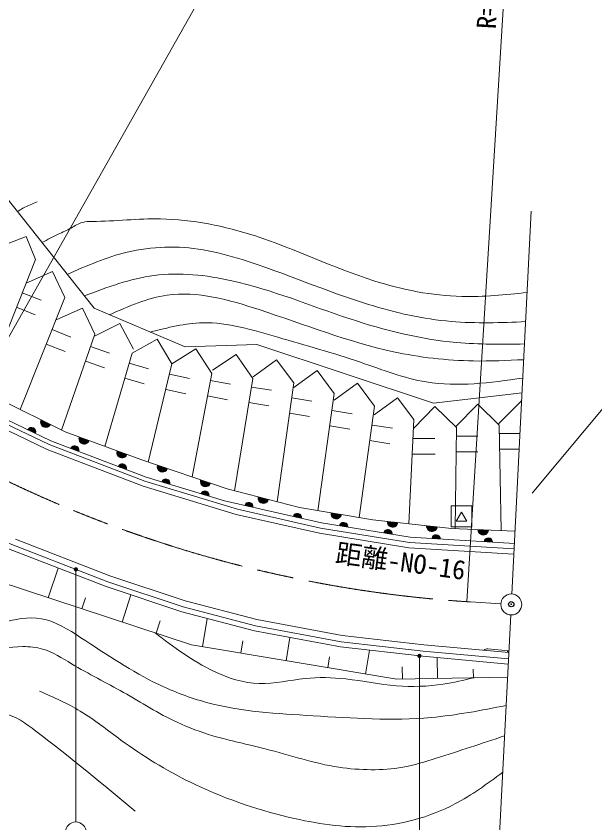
# Model space of a CAD drawing. Units: millimetres, scale not verified. Extents: x 40000 to 680000, y 20000 to 380000.
# Drawn here: x 307870 to 363178, y 243227 to 320297 of the extents above; entities that cross this region are included whole.
import ezdxf
from ezdxf.enums import TextEntityAlignment as Align

# ---------------------------------------------------------------- set-up
doc = ezdxf.new("R2010")
doc.units = ezdxf.units.MM
doc.header["$LTSCALE"] = 1000
doc.header["$PDMODE"] = 32
doc.header["$PDSIZE"] = 500
doc.linetypes.add('CHAIN', pattern=[18.5, 12, -1.5, 3.5, -1.5])
for name, color, linetype, lineweight in [('M-BGD', 7, 'Continuous', 13), ('M-BMK', 2, 'CHAIN', 13), ('M-BMK-SRVR', 3, 'Continuous', 13), ('M-STR-HTXT', 7, 'Continuous', 13), ('M-STR-STRC', 7, 'Continuous', 13)]:
    doc.layers.add(name, color=color, linetype=linetype, lineweight=lineweight)
doc.layers.add('M-OTRS', color=6, linetype='Continuous')
doc.styles.add('ＭＳ ゴシック', font='')
doc.styles.get('ＭＳ ゴシック').set_extended_font_data('MS Gothic')

# ---------------------------------------------------------------- blocks, each defined once
blk = doc.blocks.new('filled_dot')
at = {"color": 0, "linetype": 'Continuous', "lineweight": -2, "const_width": 1.25}
blk.add_lwpolyline([(-0.625, 0, 1), (0.625, 0, 1)], format="xyb", close=True, dxfattribs=at)

msp = doc.modelspace()

# ---------------------------------------------------------------- linework, layer by layer
at = {"layer": 'M-BGD'}
for p, q in [((301952, 309222), (315328, 292388)), ((308842, 299250), (306539, 298347)), ((308842, 299250), (309726, 297034)), ((309726, 297034), (304694, 284481)), ((311356, 295916), (308830, 294800)), ((311356, 295916), (312534, 293418)), ((308458, 293871), (310249, 293153)), ((312534, 293418), (308245, 282718)), ((307900, 292479), (309691, 291761)), ((314207, 292406), (311681, 291290)), ((314207, 292406), (315385, 289908)), ((315328, 292388), (324030, 288691)), ((317777, 290926), (315309, 289689)), ((317777, 290926), (319072, 288488)), ((311309, 290361), (313100, 289643)), ((315385, 289908), (312216, 280747)), ((321356, 289443), (318957, 288095)), ((321356, 289443), (322760, 287077)), ((310750, 288969), (312542, 288251)), ((314982, 288744), (316805, 288114)), ((325059, 288522), (322763, 287088)), ((324030, 288691), (330882, 288917)), ((325059, 288522), (326579, 286168)), ((330882, 288917), (347744, 283326)), ((318957, 288095), (316347, 279193)), ((328902, 287984), (326637, 286471)), ((328902, 287984), (330488, 285679)), ((332746, 287472), (330516, 285851)), ((332746, 287472), (334394, 285263)), ((314492, 287327), (316315, 286696)), ((318676, 287136), (320521, 286594)), ((322760, 287077), (320486, 277700)), ((322534, 286105), (324426, 285683)), ((326579, 286168), (324679, 276275)), ((336625, 286446), (334395, 284825)), ((336625, 286446), (338274, 284237)), ((318254, 285696), (320099, 285155)), ((326449, 285489), (328353, 285124)), ((330488, 285679), (328727, 274956)), ((334394, 285263), (332812, 273895)), ((340479, 285236), (338249, 283614)), ((340479, 285236), (342127, 283026)), ((322207, 284641), (324099, 284219)), ((330354, 284864), (332266, 284550)), ((305122, 284269), (312566, 280573)), ((326166, 284016), (328070, 283650)), ((334233, 283838), (336145, 283524)), ((338274, 284237), (336716, 273048)), ((344307, 283843), (342077, 282222)), ((344307, 283843), (345863, 281758)), ((347744, 283326), (356219, 284321)), ((311025, 279358), (303633, 282895)), ((311183, 279726), (303819, 283250)), ((330111, 283384), (332023, 283070)), ((342127, 283026), (340648, 272398)), ((347887, 282995), (345866, 280944)), ((347887, 282995), (349953, 280989)), ((351980, 283222), (349865, 281075)), ((351980, 283222), (354046, 281217)), ((356182, 283593), (353941, 281319)), ((310827, 278898), (303402, 282451)), ((333990, 282358), (335902, 282044)), ((338087, 282628), (339999, 282314)), ((345863, 281758), (345385, 271794)), ((312566, 280573), (319799, 277933)), ((337844, 281147), (339756, 280833)), ((341915, 281235), (343827, 280921)), ((349953, 280989), (349827, 271321)), ((354046, 281217), (354235, 271157)), ((345776, 279944), (347898, 279951)), ((349943, 280171), (351991, 280178)), ((354055, 280431), (356021, 280437)), ((320159, 275869), (311025, 279358)), ((320289, 276247), (311183, 279726)), ((341672, 279755), (343584, 279441)), ((319998, 275395), (310827, 278898)), ((345704, 278443), (347903, 278451)), ((349923, 278671), (351996, 278678)), ((354060, 278931), (355945, 278937)), ((319799, 277933), (328035, 275135)), ((327790, 273977), (320289, 276247)), ((328910, 272698), (319998, 275395)), ((329038, 273182), (320159, 275869)), ((328035, 275135), (334951, 273340)), ((337052, 271878), (327790, 273977)), ((336957, 271387), (329038, 273182)), ((334951, 273340), (341973, 272179)), ((336862, 270896), (328910, 272698)), ((341973, 272179), (349470, 271334)), ((345457, 270014), (336957, 271387)), ((345512, 270512), (337052, 271878)), ((349470, 271334), (355546, 271109)), ((345402, 269517), (336862, 270896)), ((305844, 269898), (316459, 265799)), ((306053, 270353), (316629, 266269)), ((307813, 270317), (316833, 266834)), ((355459, 269406), (345457, 270014)), ((355485, 269906), (345512, 270512)), ((355434, 268907), (345402, 269517)), ((311872, 267570), (310937, 264727)), ((303797, 267072), (324615, 260234)), ((316833, 266834), (324010, 264427)), ((316629, 266269), (323839, 263851)), ((316459, 265799), (323697, 263372)), ((314492, 264741), (314142, 263674)), ((318840, 265001), (317989, 262411)), ((324010, 264427), (330876, 262643)), ((323839, 263851), (330745, 262057)), ((323697, 263372), (330637, 261569)), ((321643, 262526), (321253, 261339)), ((326128, 262740), (325679, 260056)), ((330745, 262057), (338945, 260534)), ((330876, 262643), (339034, 261128)), ((330637, 261569), (338871, 260039)), ((329532, 260612), (329336, 259443)), ((334034, 260938), (333663, 258719)), ((338945, 260534), (346775, 259639)), ((339034, 261128), (346836, 260236)), ((324615, 260234), (344268, 256942)), ((338871, 260039), (346724, 259142)), ((346836, 260236), (354955, 259498)), ((352955, 259845), (354962, 259652)), ((337824, 259101), (337648, 258051)), ((341652, 259721), (341271, 257444)), ((346724, 259142), (354899, 258398)), ((346775, 259639), (354924, 258898)), ((348107, 259016), (348148, 257022)), ((344773, 258128), (344797, 256953)), ((351554, 257926), (351571, 257093)), ((344268, 256942), (354836, 257161))]:
    msp.add_line(p, q, dxfattribs=at)
for centre, radius, start, end in [((310705, 281497), 500, 153.59772, 333.59772), ((310705, 281497), 500, 153.59772, 333.59772), ((310705, 281497), 450, 153.59772, 333.59772), ((310705, 281497), 400, 153.59772, 333.59772), ((310705, 281497), 350, 153.59772, 333.59772), ((310705, 281497), 300, 153.59772, 333.59772), ((310705, 281497), 250, 153.59772, 333.59772), ((310705, 281497), 200, 153.59772, 333.59772), ((310705, 281497), 150, 153.59772, 333.59772), ((310705, 281497), 100, 153.59772, 333.59772), ((310705, 281497), 50, 153.59772, 333.59772), ((309342, 280607), 400, 334.42556, 154.42556), ((309342, 280607), 400, 334.42556, 154.42556), ((309342, 280607), 350, 334.42556, 154.42556), ((309342, 280607), 300, 334.42556, 154.42556), ((309342, 280607), 250, 334.42556, 154.42556), ((309342, 280607), 200, 334.42556, 154.42556), ((309342, 280607), 150, 334.42556, 154.42556), ((309342, 280607), 100, 334.42556, 154.42556), ((309342, 280607), 50, 334.42556, 154.42556), ((314374, 279913), 500, 159.94976, 339.94976), ((314374, 279913), 500, 159.94976, 339.94976), ((314374, 279913), 450, 159.94976, 339.94976), ((314374, 279913), 400, 159.94976, 339.94976), ((314374, 279913), 350, 159.94976, 339.94976), ((314374, 279913), 300, 159.94976, 339.94976), ((314374, 279913), 250, 159.94976, 339.94976), ((314374, 279913), 200, 159.94976, 339.94976), ((314374, 279913), 150, 159.94976, 339.94976), ((314374, 279913), 100, 159.94976, 339.94976), ((314374, 279913), 50, 159.94976, 339.94976), ((313459, 278856), 400, 339.09592, 159.09592), ((313459, 278856), 400, 339.09592, 159.09592), ((313459, 278856), 350, 339.09592, 159.09592), ((313459, 278856), 300, 339.09592, 159.09592), ((313459, 278856), 250, 339.09592, 159.09592), ((313459, 278856), 200, 339.09592, 159.09592), ((313459, 278856), 150, 339.09592, 159.09592), ((313459, 278856), 100, 339.09592, 159.09592), ((313459, 278856), 50, 339.09592, 159.09592), ((317991, 278593), 500, 159.94976, 339.94976), ((317991, 278593), 500, 159.94976, 339.94976), ((317991, 278593), 450, 159.94976, 339.94976), ((317991, 278593), 400, 159.94976, 339.94976), ((317991, 278593), 350, 159.94976, 339.94976), ((317991, 278593), 300, 159.94976, 339.94976), ((317991, 278593), 250, 159.94976, 339.94976), ((317991, 278593), 200, 159.94976, 339.94976), ((317991, 278593), 150, 159.94976, 339.94976), ((317991, 278593), 100, 159.94976, 339.94976), ((317991, 278593), 50, 159.94976, 339.94976), ((318012, 277117), 400, 339.09592, 159.09592), ((318012, 277117), 400, 339.09592, 159.09592), ((318012, 277117), 350, 339.09592, 159.09592), ((318012, 277117), 300, 339.09592, 159.09592), ((318012, 277117), 250, 339.09592, 159.09592), ((318012, 277117), 200, 339.09592, 159.09592), ((318012, 277117), 150, 339.09592, 159.09592), ((318012, 277117), 100, 339.09592, 159.09592), ((318012, 277117), 50, 339.09592, 159.09592), ((321858, 277234), 500, 161.23514, 341.23514), ((321858, 277234), 500, 161.23514, 341.23514), ((321858, 277234), 450, 161.23514, 341.23514), ((321858, 277234), 400, 161.23514, 341.23514), ((321858, 277234), 350, 161.23514, 341.23514), ((321858, 277234), 300, 161.23514, 341.23514), ((321858, 277234), 250, 161.23514, 341.23514), ((321858, 277234), 200, 161.23514, 341.23514), ((321858, 277234), 150, 161.23514, 341.23514), ((321858, 277234), 100, 161.23514, 341.23514), ((321858, 277234), 50, 161.23514, 341.23514), ((322164, 275680), 400, 343.16253, 163.16253), ((322164, 275680), 400, 343.16253, 163.16253), ((322164, 275680), 350, 343.16253, 163.16253), ((322164, 275680), 300, 343.16253, 163.16253), ((322164, 275680), 250, 343.16253, 163.16253), ((325976, 275835), 500, 161.23514, 341.23514), ((325976, 275835), 500, 161.23514, 341.23514), ((325976, 275835), 450, 161.23514, 341.23514), ((325976, 275835), 400, 161.23514, 341.23514), ((325976, 275835), 350, 161.23514, 341.23514), ((325976, 275835), 300, 161.23514, 341.23514), ((325976, 275835), 250, 161.23514, 341.23514), ((322164, 275680), 200, 343.16253, 163.16253), ((322164, 275680), 150, 343.16253, 163.16253), ((322164, 275680), 100, 343.16253, 163.16253), ((322164, 275680), 50, 343.16253, 163.16253), ((325976, 275835), 200, 161.23514, 341.23514), ((325976, 275835), 150, 161.23514, 341.23514), ((325976, 275835), 100, 161.23514, 341.23514), ((325976, 275835), 50, 161.23514, 341.23514), ((325915, 274545), 400, 343.16253, 163.16253), ((325915, 274545), 400, 343.16253, 163.16253), ((325915, 274545), 350, 343.16253, 163.16253), ((325915, 274545), 300, 343.16253, 163.16253), ((325915, 274545), 250, 343.16253, 163.16253), ((325915, 274545), 200, 343.16253, 163.16253), ((325915, 274545), 150, 343.16253, 163.16253), ((325915, 274545), 100, 343.16253, 163.16253), ((325915, 274545), 50, 343.16253, 163.16253), ((330106, 273452), 400, 347.22876, 167.22876), ((330106, 273452), 400, 347.22876, 167.22876), ((330106, 273452), 350, 347.22876, 167.22876), ((330106, 273452), 300, 347.22876, 167.22876), ((330106, 273452), 250, 347.22876, 167.22876), ((330106, 273452), 200, 347.22876, 167.22876), ((330106, 273452), 150, 347.22876, 167.22876), ((331493, 274238), 500, 165.45037, 345.45037), ((331493, 274238), 500, 165.45037, 345.45037), ((331493, 274238), 450, 165.45037, 345.45037), ((331493, 274238), 400, 165.45037, 345.45037), ((331493, 274238), 350, 165.45037, 345.45037), ((331493, 274238), 300, 165.45037, 345.45037), ((331493, 274238), 250, 165.45037, 345.45037), ((331493, 274238), 200, 165.45037, 345.45037), ((331493, 274238), 150, 165.45037, 345.45037), ((331493, 274238), 100, 165.45037, 345.45037), ((331493, 274238), 50, 165.45037, 345.45037), ((330106, 273452), 100, 347.22876, 167.22876), ((330106, 273452), 50, 347.22876, 167.22876), ((338462, 272759), 500, 170.60755, 350.60755), ((338462, 272759), 500, 170.60755, 350.60755), ((338462, 272759), 450, 170.60755, 350.60755), ((334737, 272403), 400, 347.22876, 167.22876), ((334737, 272403), 400, 347.22876, 167.22876), ((334737, 272403), 350, 347.22876, 167.22876), ((334737, 272403), 300, 347.22876, 167.22876), ((334737, 272403), 250, 347.22876, 167.22876), ((334737, 272403), 200, 347.22876, 167.22876), ((334737, 272403), 150, 347.22876, 167.22876), ((334737, 272403), 100, 347.22876, 167.22876), ((334737, 272403), 50, 347.22876, 167.22876), ((338462, 272759), 400, 170.60755, 350.60755), ((338462, 272759), 350, 170.60755, 350.60755), ((338462, 272759), 300, 170.60755, 350.60755), ((338462, 272759), 250, 170.60755, 350.60755), ((338462, 272759), 200, 170.60755, 350.60755), ((338462, 272759), 150, 170.60755, 350.60755), ((338462, 272759), 100, 170.60755, 350.60755), ((338462, 272759), 50, 170.60755, 350.60755), ((339167, 271536), 400, 350.82646, 170.82646), ((339167, 271536), 400, 350.82646, 170.82646), ((339167, 271536), 350, 350.82646, 170.82646), ((339167, 271536), 300, 350.82646, 170.82646), ((339167, 271536), 250, 350.82646, 170.82646), ((339167, 271536), 200, 350.82646, 170.82646), ((339167, 271536), 150, 350.82646, 170.82646), ((339167, 271536), 100, 350.82646, 170.82646), ((339167, 271536), 50, 350.82646, 170.82646), ((343847, 271967), 500, 173.57125, 353.57125), ((343847, 271967), 500, 173.57125, 353.57125), ((343847, 271967), 450, 173.57125, 353.57125), ((343847, 271967), 400, 173.57125, 353.57125), ((343847, 271967), 350, 173.57125, 353.57125), ((343847, 271967), 300, 173.57125, 353.57125), ((343847, 271967), 250, 173.57125, 353.57125), ((343847, 271967), 200, 173.57125, 353.57125), ((343847, 271967), 150, 173.57125, 353.57125), ((343847, 271967), 100, 173.57125, 353.57125), ((343847, 271967), 50, 173.57125, 353.57125), ((347595, 271545), 500, 173.57125, 353.57125), ((347595, 271545), 500, 173.57125, 353.57125), ((347595, 271545), 450, 173.57125, 353.57125), ((347595, 271545), 400, 173.57125, 353.57125), ((347595, 271545), 350, 173.57125, 353.57125), ((347595, 271545), 300, 173.57125, 353.57125), ((347595, 271545), 250, 173.57125, 353.57125), ((347595, 271545), 200, 173.57125, 353.57125), ((347595, 271545), 150, 173.57125, 353.57125), ((347595, 271545), 100, 173.57125, 353.57125), ((347595, 271545), 50, 173.57125, 353.57125), ((343397, 270853), 400, 350.82646, 170.82646), ((343397, 270853), 400, 350.82646, 170.82646), ((343397, 270853), 350, 350.82646, 170.82646), ((343397, 270853), 300, 350.82646, 170.82646), ((343397, 270853), 250, 350.82646, 170.82646), ((343397, 270853), 200, 350.82646, 170.82646), ((343397, 270853), 150, 350.82646, 170.82646), ((343397, 270853), 100, 350.82646, 170.82646), ((343397, 270853), 50, 350.82646, 170.82646), ((348005, 270360), 400, 356.52221, 176.52221), ((348005, 270360), 400, 356.52221, 176.52221), ((348005, 270360), 350, 356.52221, 176.52221), ((348005, 270360), 300, 356.52221, 176.52221), ((348005, 270360), 250, 356.52221, 176.52221), ((348005, 270360), 200, 356.52221, 176.52221), ((352508, 271221), 500, 177.8789, 357.8789), ((352508, 271221), 500, 177.8789, 357.8789), ((352508, 271221), 450, 177.8789, 357.8789), ((352508, 271221), 400, 177.8789, 357.8789), ((352508, 271221), 350, 177.8789, 357.8789), ((352508, 271221), 300, 177.8789, 357.8789), ((352508, 271221), 250, 177.8789, 357.8789), ((352508, 271221), 200, 177.8789, 357.8789), ((352508, 271221), 150, 177.8789, 357.8789), ((352508, 271221), 100, 177.8789, 357.8789), ((352508, 271221), 50, 177.8789, 357.8789), ((348005, 270360), 150, 356.52221, 176.52221), ((348005, 270360), 100, 356.52221, 176.52221), ((348005, 270360), 50, 356.52221, 176.52221), ((352992, 270057), 400, 356.52221, 176.52221), ((352992, 270057), 400, 356.52221, 176.52221), ((352992, 270057), 350, 356.52221, 176.52221), ((352992, 270057), 300, 356.52221, 176.52221), ((352992, 270057), 250, 356.52221, 176.52221), ((352992, 270057), 200, 356.52221, 176.52221), ((352992, 270057), 150, 356.52221, 176.52221), ((352992, 270057), 100, 356.52221, 176.52221), ((352992, 270057), 50, 356.52221, 176.52221), ((352907, 259348), 500, 84.48316, 129.48316), ((354962, 259652), 150, 174.48316, 267.08352)]:
    msp.add_arc(centre, radius, start, end, dxfattribs=at)
for points, knots in [([(307992, 301621), (308167, 301734), (308342, 301848), (308524, 301948), (308750, 302071), (308986, 302173), (309222, 302276), (309442, 302372), (309661, 302468), (309880, 302564)], [0, 0, 0, 0, 1, 1, 1, 2, 2, 2, 3, 3, 3, 3]), ([(310342, 298663), (310858, 298941), (311374, 299219), (311902, 299467), (312308, 299657), (312721, 299830), (313119, 300053), (313475, 300252), (313819, 300490), (314201, 300594), (314501, 300675), (314825, 300673), (315148, 300676), (317367, 300699), (319517, 300962), (321682, 300928), (324727, 300880), (327800, 300246), (330731, 299294), (334584, 298042), (338189, 296242), (342041, 295021), (344766, 294158), (347614, 293585), (350461, 293513), (352543, 293461), (354625, 293676), (356707, 293892)], [0, 0, 0, 0, 1, 1, 1, 2, 2, 2, 3, 3, 3, 4, 4, 4, 5, 5, 5, 6, 6, 6, 7, 7, 7, 8, 8, 8, 9, 9, 9, 9]), ([(312759, 295622), (314629, 296450), (316499, 297278), (318478, 297751), (320833, 298315), (323342, 298377), (325739, 297974), (327010, 297761), (328249, 297417), (329474, 297032), (333543, 295753), (337450, 294020), (341538, 292759), (344121, 291963), (346775, 291354), (349455, 291126), (351812, 290924), (354189, 291017), (356565, 291109)], [0, 0, 0, 0, 1, 1, 1, 2, 2, 2, 3, 3, 3, 4, 4, 4, 5, 5, 5, 6, 6, 6, 6]), ([(314394, 293565), (316585, 294394), (318776, 295223), (321054, 295524), (323493, 295846), (326031, 295564), (328469, 295021), (332366, 294153), (336006, 292619), (339779, 291377), (343089, 290287), (346501, 289421), (349958, 289115), (352113, 288924), (354285, 288951), (356457, 288978)], [0, 0, 0, 0, 1, 1, 1, 2, 2, 2, 3, 3, 3, 4, 4, 4, 5, 5, 5, 5]), ([(316788, 291768), (318608, 292571), (320428, 293373), (322311, 293639), (325186, 294045), (328209, 293202), (331108, 292257), (335481, 290830), (339571, 289171), (343926, 288235), (346427, 287697), (349016, 287398), (351592, 287355), (353191, 287329), (354785, 287402), (356380, 287474)], [0, 0, 0, 0, 1, 1, 1, 2, 2, 2, 3, 3, 3, 4, 4, 4, 5, 5, 5, 5]), ([(320692, 290110), (322361, 290536), (324031, 290962), (325704, 291000), (328101, 291053), (330506, 290308), (332867, 289617), (335544, 288835), (338166, 288123), (340784, 287230), (342861, 286521), (344936, 285698), (347068, 285345), (350067, 284848), (353179, 285280), (356290, 285713)], [0, 0, 0, 0, 1, 1, 1, 2, 2, 2, 3, 3, 3, 4, 4, 4, 5, 5, 5, 5]), ([(273431, 284864), (274101, 283751), (274772, 282638), (275425, 281516), (276151, 280266), (276857, 279004), (277534, 277726), (278612, 275692), (279618, 273619), (280699, 271592), (281882, 269374), (283154, 267212), (284371, 264989), (285257, 263373), (286113, 261725), (287302, 260340), (288104, 259405), (289058, 258589), (290115, 257918), (290906, 257415), (291754, 256993), (292654, 256785), (293514, 256586), (294421, 256583), (295311, 256668), (296336, 256765), (297337, 256980), (298319, 257254), (300485, 257858), (302558, 258755), (304726, 259403), (305961, 259771), (307226, 260059), (308516, 260067), (309150, 260070), (309790, 260006), (310391, 259832), (311381, 259546), (312266, 258963), (313165, 258426), (314803, 257447), (316486, 256619), (318127, 255691), (319824, 254732), (321476, 253666), (323245, 252839), (324354, 252321), (325509, 251896), (326683, 251550), (328332, 251063), (330018, 250729), (331684, 250299), (334027, 249696), (336332, 248903), (338716, 248541), (339735, 248387), (340768, 248312), (341803, 248307), (342812, 248302), (343823, 248365), (344811, 248541), (345898, 248735), (346959, 249065), (348015, 249401), (350204, 250097), (352377, 250817), (354549, 251538)], [0, 0, 0, 0, 1, 1, 1, 2, 2, 2, 3, 3, 3, 4, 4, 4, 5, 5, 5, 6, 6, 6, 7, 7, 7, 8, 8, 8, 9, 9, 9, 10, 10, 10, 11, 11, 11, 12, 12, 12, 13, 13, 13, 14, 14, 14, 15, 15, 15, 16, 16, 16, 17, 17, 17, 18, 18, 18, 19, 19, 19, 20, 20, 20, 21, 21, 21, 22, 22, 22, 22]), ([(277080, 282164), (277233, 281816), (277385, 281468), (277554, 281129), (278091, 280047), (278791, 279052), (279460, 278040), (280288, 276786), (281069, 275505), (281793, 274194), (282571, 272789), (283284, 271349), (284028, 269922), (285070, 267925), (286172, 265954), (287611, 264203), (288509, 263110), (289538, 262104), (290733, 261376), (292054, 260572), (293578, 260109), (295137, 259865), (296623, 259631), (298141, 259596), (299574, 259865), (301919, 260304), (304037, 261555), (306411, 262297), (307687, 262695), (309036, 262947), (310289, 262724), (311634, 262485), (312867, 261699), (314068, 260916), (316554, 259297), (318901, 257690), (321496, 256447), (322956, 255747), (324495, 255161), (326065, 254737), (329370, 253845), (332814, 253666), (336253, 253456), (340029, 253225), (343798, 252955), (347526, 253291), (349928, 253508), (352313, 253975), (354697, 254443)], [0, 0, 0, 0, 1, 1, 1, 2, 2, 2, 3, 3, 3, 4, 4, 4, 5, 5, 5, 6, 6, 6, 7, 7, 7, 8, 8, 8, 9, 9, 9, 10, 10, 10, 11, 11, 11, 12, 12, 12, 13, 13, 13, 14, 14, 14, 15, 15, 15, 16, 16, 16, 16]), ([(321158, 261370), (322932, 260032), (324707, 258694), (326734, 257723), (328114, 257061), (329611, 256569), (331109, 256526), (332563, 256484), (334017, 256865), (335484, 257021), (336775, 257159), (338076, 257122), (339363, 256980), (340993, 256800), (342600, 256451), (344233, 256319), (345715, 256200), (347219, 256258), (348690, 256484), (349682, 256637), (350658, 256866), (351634, 257095)], [0, 0, 0, 0, 1, 1, 1, 2, 2, 2, 3, 3, 3, 4, 4, 4, 5, 5, 5, 6, 6, 6, 7, 7, 7, 7]), ([(310104, 255821), (311432, 255232), (312760, 254643), (313995, 253900), (315353, 253084), (316598, 252082), (317887, 251142), (319989, 249610), (322208, 248245), (324536, 247103), (327538, 245631), (330721, 244530), (333993, 243754), (336547, 243148), (339156, 242739), (341775, 242867), (344555, 243004), (347346, 243745), (349803, 245035), (351423, 245884), (352897, 246971), (354372, 248058)], [0, 0, 0, 0, 1, 1, 1, 2, 2, 2, 3, 3, 3, 4, 4, 4, 5, 5, 5, 6, 6, 6, 7, 7, 7, 7]), ([(298817, 252260), (299693, 252649), (300569, 253038), (301479, 253286), (302401, 253536), (303358, 253642), (304335, 253729), (305122, 253800), (305922, 253858), (306664, 253702), (307795, 253462), (308794, 252723), (309769, 251982), (313113, 249445), (316183, 246901), (319252, 244358)], [0, 0, 0, 0, 1, 1, 1, 2, 2, 2, 3, 3, 3, 4, 4, 4, 5, 5, 5, 5])]:
    msp.add_open_spline(points, degree=3, knots=knots, dxfattribs=at)
at = {"layer": 'M-BMK'}
msp.add_line((351287, 264334), (354191, 264154), dxfattribs=at)
msp.add_arc((358892, 384092), 120000, 241.25308, 266.36608, dxfattribs=at)
at = {"layer": 'M-BMK-SRVR'}
for p, q in [((357103, 301676), (355240, 265091)), ((357176, 274709), (379143, 301068)), ((355138, 263094), (353526, 231458))]:
    msp.add_line(p, q, dxfattribs=at)
msp.add_circle((355189, 264093), 1000, dxfattribs=at)
at = {"layer": 'M-OTRS'}
msp.add_point((355188, 264116), dxfattribs=at)
at = {"layer": 'M-STR-HTXT'}
for p, q in [((330150, 330349), (301106, 278923)), ((354749, 326224), (350928, 264356)), ((351435, 273518), (349435, 273518)), ((349435, 273518), (349435, 271518)), ((349926, 272045), (350435, 272918)), ((350926, 272045), (350435, 272918)), ((351435, 271518), (351435, 273518)), ((349435, 271518), (351435, 271518)), ((350926, 272045), (349926, 272045))]:
    msp.add_line(p, q, dxfattribs=at)
at = {"layer": 'M-STR-STRC'}
for p, q in [((313584, 267445), (313584, 243309)), ((346408, 259178), (346408, 238246))]:
    msp.add_line(p, q, dxfattribs=at)
msp.add_circle((313568, 242310), 1000, dxfattribs=at)

# ---------------------------------------------------------------- block references
at = {"layer": 'M-STR-STRC', "xscale": 160, "yscale": 160, "rotation": 270}
for p in [(313584, 267445), (346408, 259178)]:
    msp.add_blockref('filled_dot', p, dxfattribs=at)

# ---------------------------------------------------------------- texts
at = {"layer": 'M-STR-HTXT', "style": 'ＭＳ ゴシック'}
msp.add_text('R=120', height=1833, rotation=86.687, dxfattribs=at).set_placement((352787, 319076), align=Align.MIDDLE_LEFT)
msp.add_text('距離-NO-16', height=1833, rotation=352.185, dxfattribs=at).set_placement((338233, 267586), align=Align.BOTTOM_LEFT)

doc.saveas('drawing.dxf')
